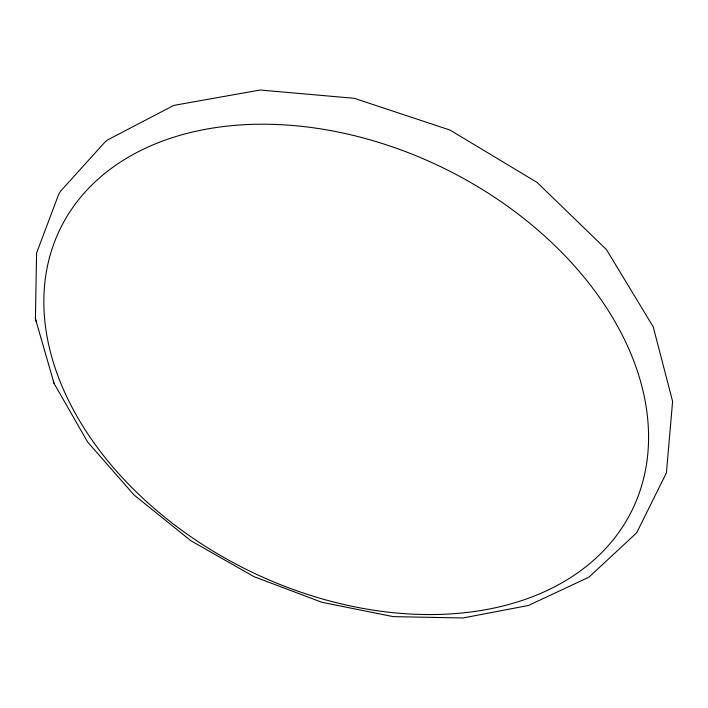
<?xml version="1.0" encoding="UTF-8"?>
<svg xmlns="http://www.w3.org/2000/svg" width="708" height="708" viewBox="0 0 708 708"><rect width="100%" height="100%" fill="white"/><g stroke="black" fill="none" stroke-linecap="round" stroke-linejoin="round"><path stroke-width="1.06" d="M35.4 318.733L36.595 253.021L58.569 194.638L60.392 191.39L104.899 142.131L107.766 139.848L173.752 105.403L260.137 90.013L354.257 98.306L450.005 130.06L537.106 182.443L606.464 249.605L653.227 326.831L672.6 401.383L666.423 472.829L636.793 532.558L634.218 535.106L588.879 577.206L528.407 605.482L462.908 617.987L393.206 616.633L321.875 602.287L254.039 576.684L190.894 540.753L134.042 494.98L87.659 442.058L54.091 383.488L35.4 318.733L36.267 321.768M53.374 380.993L54.091 383.488M94.279 443.252A318.662 223.578 26.3 0 0 616.978 534.903A318.662 223.578 26.3 0 0 327.353 129.989A318.662 223.578 26.3 0 0 94.279 443.252"/></g></svg>
